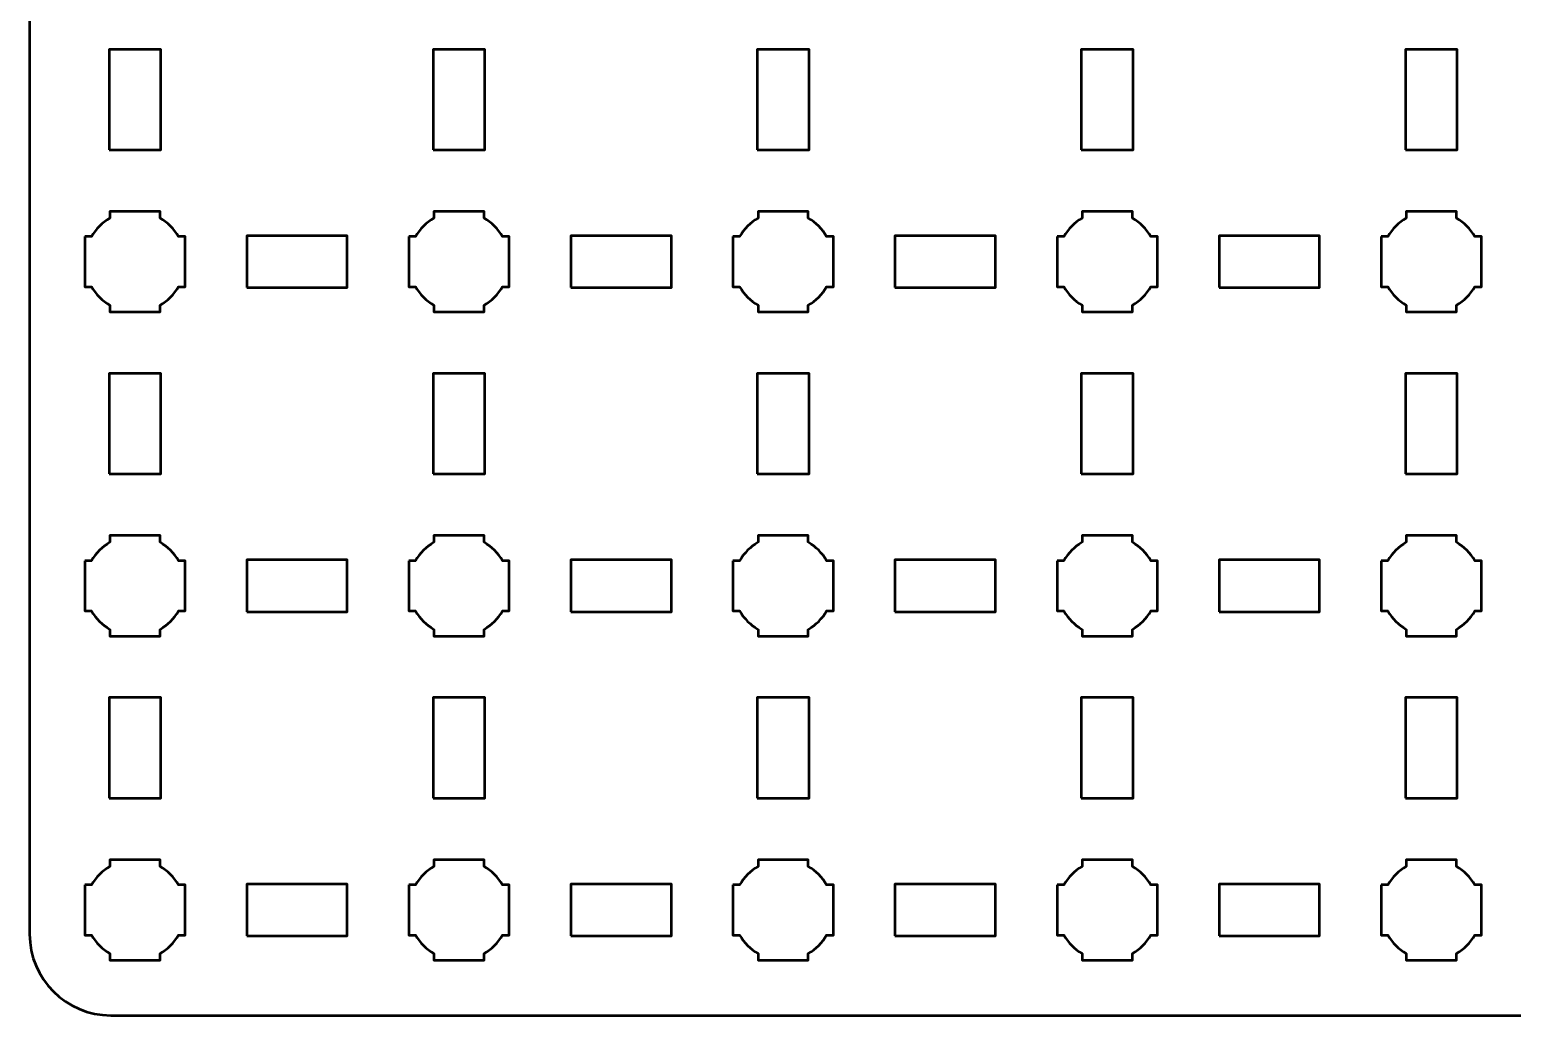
# Model space of a CAD drawing. Header units: centimetres. Extents: x -30.1 to 9.2, y -39.5 to 9.8.
# Drawn here: x -30.15 to -21, y -39.5 to -33.42 of the extents above; entities that cross this region are included whole.
import ezdxf

# ---------------------------------------------------------------- set-up
doc = ezdxf.new("R2010")
doc.units = ezdxf.units.CM
doc.header["$MEASUREMENT"] = 0
doc.layers.add('Layer 1', color=7, linetype='Continuous')

msp = doc.modelspace()

# ---------------------------------------------------------------- linework, layer by layer
at = {"layer": 'Layer 1', "color": 250, "lineweight": 53}
for points in [[(-29.66, -34.16), (-29.34, -34.16), (-29.34, -33.54), (-29.66, -33.54), (-29.66, -34.16)], [(-27.66, -34.16), (-27.34, -34.16), (-27.34, -33.54), (-27.66, -33.54), (-27.66, -34.16)], [(-25.66, -34.16), (-25.34, -34.16), (-25.34, -33.54), (-25.66, -33.54), (-25.66, -34.16)], [(-23.66, -34.16), (-23.34, -34.16), (-23.34, -33.54), (-23.66, -33.54), (-23.66, -34.16)], [(-21.66, -34.16), (-21.34, -34.16), (-21.34, -33.54), (-21.66, -33.54), (-21.66, -34.16)], [(-28.81, -35.01), (-28.19, -35.01), (-28.19, -34.69), (-28.81, -34.69), (-28.81, -35.01)], [(-26.81, -35.01), (-26.19, -35.01), (-26.19, -34.69), (-26.81, -34.69), (-26.81, -35.01)], [(-24.81, -35.01), (-24.19, -35.01), (-24.19, -34.69), (-24.81, -34.69), (-24.81, -35.01)], [(-22.81, -35.01), (-22.19, -35.01), (-22.19, -34.69), (-22.81, -34.69), (-22.81, -35.01)], [(-29.66, -36.16), (-29.34, -36.16), (-29.34, -35.54), (-29.66, -35.54), (-29.66, -36.16)], [(-27.66, -36.16), (-27.34, -36.16), (-27.34, -35.54), (-27.66, -35.54), (-27.66, -36.16)], [(-25.66, -36.16), (-25.34, -36.16), (-25.34, -35.54), (-25.66, -35.54), (-25.66, -36.16)], [(-23.66, -36.16), (-23.34, -36.16), (-23.34, -35.54), (-23.66, -35.54), (-23.66, -36.16)], [(-21.66, -36.16), (-21.34, -36.16), (-21.34, -35.54), (-21.66, -35.54), (-21.66, -36.16)], [(-28.81, -37.01), (-28.19, -37.01), (-28.19, -36.69), (-28.81, -36.69), (-28.81, -37.01)], [(-26.81, -37.01), (-26.19, -37.01), (-26.19, -36.69), (-26.81, -36.69), (-26.81, -37.01)], [(-24.81, -37.01), (-24.19, -37.01), (-24.19, -36.69), (-24.81, -36.69), (-24.81, -37.01)], [(-22.81, -37.01), (-22.19, -37.01), (-22.19, -36.69), (-22.81, -36.69), (-22.81, -37.01)], [(-29.66, -38.16), (-29.34, -38.16), (-29.34, -37.54), (-29.66, -37.54), (-29.66, -38.16)], [(-27.66, -38.16), (-27.34, -38.16), (-27.34, -37.54), (-27.66, -37.54), (-27.66, -38.16)], [(-25.66, -38.16), (-25.34, -38.16), (-25.34, -37.54), (-25.66, -37.54), (-25.66, -38.16)], [(-23.66, -38.16), (-23.34, -38.16), (-23.34, -37.54), (-23.66, -37.54), (-23.66, -38.16)], [(-21.66, -38.16), (-21.34, -38.16), (-21.34, -37.54), (-21.66, -37.54), (-21.66, -38.16)], [(-28.81, -39.01), (-28.19, -39.01), (-28.19, -38.69), (-28.81, -38.69), (-28.81, -39.01)], [(-26.81, -39.01), (-26.19, -39.01), (-26.19, -38.69), (-26.81, -38.69), (-26.81, -39.01)], [(-24.81, -39.01), (-24.19, -39.01), (-24.19, -38.69), (-24.81, -38.69), (-24.81, -39.01)], [(-22.81, -39.01), (-22.19, -39.01), (-22.19, -38.69), (-22.81, -38.69), (-22.81, -39.01)]]:
    msp.add_lwpolyline(points, close=True, dxfattribs=at)
msp.add_open_spline([(-30.15, -39), (-30.15, -39), (-30.15, 9.3), (-30.15, 9.3), (-30.15, 9.3), (-30.15, 9.57609), (-29.92609, 9.8), (-29.65, 9.8), (-29.65, 9.8), (-29.65, 9.8), (8.65, 9.8), (8.65, 9.8), (8.65, 9.8), (8.92609, 9.8), (9.15, 9.57609), (9.15, 9.3), (9.15, 9.3), (9.15, 9.3), (9.15, -39), (9.15, -39), (9.15, -39), (9.15, -39.27609), (8.92609, -39.5), (8.65, -39.5), (8.65, -39.5), (8.65, -39.5), (-29.65, -39.5), (-29.65, -39.5), (-29.65, -39.5), (-29.92609, -39.5), (-30.15, -39.27609), (-30.15, -39)], degree=3, knots=[0, 0, 0, 0, 0.125, 0.125, 0.125, 0.125, 0.25, 0.25, 0.25, 0.25, 0.375, 0.375, 0.375, 0.375, 0.5, 0.5, 0.5, 0.5, 0.625, 0.625, 0.625, 0.625, 0.75, 0.75, 0.75, 0.75, 0.875, 0.875, 0.875, 0.875, 1, 1, 1, 1], dxfattribs=at)
at = {"layer": 'Layer 1', "lineweight": 53}
for points in [[(-29.81, -34.695), (-29.81, -34.695), (-29.76851, -34.695), (-29.76851, -34.695), (-29.76851, -34.695), (-29.74128, -34.64795), (-29.70205, -34.60872), (-29.655, -34.58149), (-29.655, -34.58149), (-29.655, -34.58149), (-29.655, -34.54), (-29.655, -34.54), (-29.655, -34.54), (-29.655, -34.54), (-29.5, -34.54), (-29.5, -34.54), (-29.5, -34.54), (-29.5, -34.54), (-29.345, -34.54), (-29.345, -34.54), (-29.345, -34.54), (-29.345, -34.54), (-29.345, -34.58149), (-29.345, -34.58149), (-29.345, -34.58149), (-29.29795, -34.60872), (-29.25872, -34.64795), (-29.23149, -34.695), (-29.23149, -34.695), (-29.23149, -34.695), (-29.19, -34.695), (-29.19, -34.695), (-29.19, -34.695), (-29.19, -34.695), (-29.19, -34.85), (-29.19, -34.85), (-29.19, -34.85), (-29.19, -34.85), (-29.19, -35.005), (-29.19, -35.005), (-29.19, -35.005), (-29.19, -35.005), (-29.23149, -35.005), (-29.23149, -35.005), (-29.23149, -35.005), (-29.25872, -35.05205), (-29.29795, -35.09128), (-29.345, -35.11851), (-29.345, -35.11851), (-29.345, -35.11851), (-29.345, -35.16), (-29.345, -35.16), (-29.345, -35.16), (-29.345, -35.16), (-29.5, -35.16), (-29.5, -35.16), (-29.5, -35.16), (-29.5, -35.16), (-29.655, -35.16), (-29.655, -35.16), (-29.655, -35.16), (-29.655, -35.16), (-29.655, -35.11851), (-29.655, -35.11851), (-29.655, -35.11851), (-29.70205, -35.09128), (-29.74128, -35.05205), (-29.76851, -35.005), (-29.76851, -35.005), (-29.76851, -35.005), (-29.81, -35.005), (-29.81, -35.005), (-29.81, -35.005), (-29.81, -35.005), (-29.81, -34.85), (-29.81, -34.85), (-29.81, -34.85), (-29.81, -34.85), (-29.81, -34.695), (-29.81, -34.695)], [(-27.81, -34.695), (-27.81, -34.695), (-27.76851, -34.695), (-27.76851, -34.695), (-27.76851, -34.695), (-27.74128, -34.64795), (-27.70205, -34.60872), (-27.655, -34.58149), (-27.655, -34.58149), (-27.655, -34.58149), (-27.655, -34.54), (-27.655, -34.54), (-27.655, -34.54), (-27.655, -34.54), (-27.5, -34.54), (-27.5, -34.54), (-27.5, -34.54), (-27.5, -34.54), (-27.345, -34.54), (-27.345, -34.54), (-27.345, -34.54), (-27.345, -34.54), (-27.345, -34.58149), (-27.345, -34.58149), (-27.345, -34.58149), (-27.29795, -34.60872), (-27.25872, -34.64795), (-27.23149, -34.695), (-27.23149, -34.695), (-27.23149, -34.695), (-27.19, -34.695), (-27.19, -34.695), (-27.19, -34.695), (-27.19, -34.695), (-27.19, -34.85), (-27.19, -34.85), (-27.19, -34.85), (-27.19, -34.85), (-27.19, -35.005), (-27.19, -35.005), (-27.19, -35.005), (-27.19, -35.005), (-27.23149, -35.005), (-27.23149, -35.005), (-27.23149, -35.005), (-27.25872, -35.05205), (-27.29795, -35.09128), (-27.345, -35.11851), (-27.345, -35.11851), (-27.345, -35.11851), (-27.345, -35.16), (-27.345, -35.16), (-27.345, -35.16), (-27.345, -35.16), (-27.5, -35.16), (-27.5, -35.16), (-27.5, -35.16), (-27.5, -35.16), (-27.655, -35.16), (-27.655, -35.16), (-27.655, -35.16), (-27.655, -35.16), (-27.655, -35.11851), (-27.655, -35.11851), (-27.655, -35.11851), (-27.70205, -35.09128), (-27.74128, -35.05205), (-27.76851, -35.005), (-27.76851, -35.005), (-27.76851, -35.005), (-27.81, -35.005), (-27.81, -35.005), (-27.81, -35.005), (-27.81, -35.005), (-27.81, -34.85), (-27.81, -34.85), (-27.81, -34.85), (-27.81, -34.85), (-27.81, -34.695), (-27.81, -34.695)], [(-25.81, -34.695), (-25.81, -34.695), (-25.76851, -34.695), (-25.76851, -34.695), (-25.76851, -34.695), (-25.74128, -34.64795), (-25.70205, -34.60872), (-25.655, -34.58149), (-25.655, -34.58149), (-25.655, -34.58149), (-25.655, -34.54), (-25.655, -34.54), (-25.655, -34.54), (-25.655, -34.54), (-25.5, -34.54), (-25.5, -34.54), (-25.5, -34.54), (-25.5, -34.54), (-25.345, -34.54), (-25.345, -34.54), (-25.345, -34.54), (-25.345, -34.54), (-25.345, -34.58149), (-25.345, -34.58149), (-25.345, -34.58149), (-25.29795, -34.60872), (-25.25872, -34.64795), (-25.23149, -34.695), (-25.23149, -34.695), (-25.23149, -34.695), (-25.19, -34.695), (-25.19, -34.695), (-25.19, -34.695), (-25.19, -34.695), (-25.19, -34.85), (-25.19, -34.85), (-25.19, -34.85), (-25.19, -34.85), (-25.19, -35.005), (-25.19, -35.005), (-25.19, -35.005), (-25.19, -35.005), (-25.23149, -35.005), (-25.23149, -35.005), (-25.23149, -35.005), (-25.25872, -35.05205), (-25.29795, -35.09128), (-25.345, -35.11851), (-25.345, -35.11851), (-25.345, -35.11851), (-25.345, -35.16), (-25.345, -35.16), (-25.345, -35.16), (-25.345, -35.16), (-25.5, -35.16), (-25.5, -35.16), (-25.5, -35.16), (-25.5, -35.16), (-25.655, -35.16), (-25.655, -35.16), (-25.655, -35.16), (-25.655, -35.16), (-25.655, -35.11851), (-25.655, -35.11851), (-25.655, -35.11851), (-25.70205, -35.09128), (-25.74128, -35.05205), (-25.76851, -35.005), (-25.76851, -35.005), (-25.76851, -35.005), (-25.81, -35.005), (-25.81, -35.005), (-25.81, -35.005), (-25.81, -35.005), (-25.81, -34.85), (-25.81, -34.85), (-25.81, -34.85), (-25.81, -34.85), (-25.81, -34.695), (-25.81, -34.695)], [(-23.81, -34.695), (-23.81, -34.695), (-23.76851, -34.695), (-23.76851, -34.695), (-23.76851, -34.695), (-23.74128, -34.64795), (-23.70205, -34.60872), (-23.655, -34.58149), (-23.655, -34.58149), (-23.655, -34.58149), (-23.655, -34.54), (-23.655, -34.54), (-23.655, -34.54), (-23.655, -34.54), (-23.5, -34.54), (-23.5, -34.54), (-23.5, -34.54), (-23.5, -34.54), (-23.345, -34.54), (-23.345, -34.54), (-23.345, -34.54), (-23.345, -34.54), (-23.345, -34.58149), (-23.345, -34.58149), (-23.345, -34.58149), (-23.29795, -34.60872), (-23.25872, -34.64795), (-23.23149, -34.695), (-23.23149, -34.695), (-23.23149, -34.695), (-23.19, -34.695), (-23.19, -34.695), (-23.19, -34.695), (-23.19, -34.695), (-23.19, -34.85), (-23.19, -34.85), (-23.19, -34.85), (-23.19, -34.85), (-23.19, -35.005), (-23.19, -35.005), (-23.19, -35.005), (-23.19, -35.005), (-23.23149, -35.005), (-23.23149, -35.005), (-23.23149, -35.005), (-23.25872, -35.05205), (-23.29795, -35.09128), (-23.345, -35.11851), (-23.345, -35.11851), (-23.345, -35.11851), (-23.345, -35.16), (-23.345, -35.16), (-23.345, -35.16), (-23.345, -35.16), (-23.5, -35.16), (-23.5, -35.16), (-23.5, -35.16), (-23.5, -35.16), (-23.655, -35.16), (-23.655, -35.16), (-23.655, -35.16), (-23.655, -35.16), (-23.655, -35.11851), (-23.655, -35.11851), (-23.655, -35.11851), (-23.70205, -35.09128), (-23.74128, -35.05205), (-23.76851, -35.005), (-23.76851, -35.005), (-23.76851, -35.005), (-23.81, -35.005), (-23.81, -35.005), (-23.81, -35.005), (-23.81, -35.005), (-23.81, -34.85), (-23.81, -34.85), (-23.81, -34.85), (-23.81, -34.85), (-23.81, -34.695), (-23.81, -34.695)], [(-21.81, -34.695), (-21.81, -34.695), (-21.76851, -34.695), (-21.76851, -34.695), (-21.76851, -34.695), (-21.74128, -34.64795), (-21.70205, -34.60872), (-21.655, -34.58149), (-21.655, -34.58149), (-21.655, -34.58149), (-21.655, -34.54), (-21.655, -34.54), (-21.655, -34.54), (-21.655, -34.54), (-21.5, -34.54), (-21.5, -34.54), (-21.5, -34.54), (-21.5, -34.54), (-21.345, -34.54), (-21.345, -34.54), (-21.345, -34.54), (-21.345, -34.54), (-21.345, -34.58149), (-21.345, -34.58149), (-21.345, -34.58149), (-21.29795, -34.60872), (-21.25872, -34.64795), (-21.23149, -34.695), (-21.23149, -34.695), (-21.23149, -34.695), (-21.19, -34.695), (-21.19, -34.695), (-21.19, -34.695), (-21.19, -34.695), (-21.19, -34.85), (-21.19, -34.85), (-21.19, -34.85), (-21.19, -34.85), (-21.19, -35.005), (-21.19, -35.005), (-21.19, -35.005), (-21.19, -35.005), (-21.23149, -35.005), (-21.23149, -35.005), (-21.23149, -35.005), (-21.25872, -35.05205), (-21.29795, -35.09128), (-21.345, -35.11851), (-21.345, -35.11851), (-21.345, -35.11851), (-21.345, -35.16), (-21.345, -35.16), (-21.345, -35.16), (-21.345, -35.16), (-21.5, -35.16), (-21.5, -35.16), (-21.5, -35.16), (-21.5, -35.16), (-21.655, -35.16), (-21.655, -35.16), (-21.655, -35.16), (-21.655, -35.16), (-21.655, -35.11851), (-21.655, -35.11851), (-21.655, -35.11851), (-21.70205, -35.09128), (-21.74128, -35.05205), (-21.76851, -35.005), (-21.76851, -35.005), (-21.76851, -35.005), (-21.81, -35.005), (-21.81, -35.005), (-21.81, -35.005), (-21.81, -35.005), (-21.81, -34.85), (-21.81, -34.85), (-21.81, -34.85), (-21.81, -34.85), (-21.81, -34.695), (-21.81, -34.695)], [(-29.81, -36.695), (-29.81, -36.695), (-29.76851, -36.695), (-29.76851, -36.695), (-29.76851, -36.695), (-29.74128, -36.64795), (-29.70205, -36.60872), (-29.655, -36.58149), (-29.655, -36.58149), (-29.655, -36.58149), (-29.655, -36.54), (-29.655, -36.54), (-29.655, -36.54), (-29.655, -36.54), (-29.5, -36.54), (-29.5, -36.54), (-29.5, -36.54), (-29.5, -36.54), (-29.345, -36.54), (-29.345, -36.54), (-29.345, -36.54), (-29.345, -36.54), (-29.345, -36.58149), (-29.345, -36.58149), (-29.345, -36.58149), (-29.29795, -36.60872), (-29.25872, -36.64795), (-29.23149, -36.695), (-29.23149, -36.695), (-29.23149, -36.695), (-29.19, -36.695), (-29.19, -36.695), (-29.19, -36.695), (-29.19, -36.695), (-29.19, -36.85), (-29.19, -36.85), (-29.19, -36.85), (-29.19, -36.85), (-29.19, -37.005), (-29.19, -37.005), (-29.19, -37.005), (-29.19, -37.005), (-29.23149, -37.005), (-29.23149, -37.005), (-29.23149, -37.005), (-29.25872, -37.05205), (-29.29795, -37.09128), (-29.345, -37.11851), (-29.345, -37.11851), (-29.345, -37.11851), (-29.345, -37.16), (-29.345, -37.16), (-29.345, -37.16), (-29.345, -37.16), (-29.5, -37.16), (-29.5, -37.16), (-29.5, -37.16), (-29.5, -37.16), (-29.655, -37.16), (-29.655, -37.16), (-29.655, -37.16), (-29.655, -37.16), (-29.655, -37.11851), (-29.655, -37.11851), (-29.655, -37.11851), (-29.70205, -37.09128), (-29.74128, -37.05205), (-29.76851, -37.005), (-29.76851, -37.005), (-29.76851, -37.005), (-29.81, -37.005), (-29.81, -37.005), (-29.81, -37.005), (-29.81, -37.005), (-29.81, -36.85), (-29.81, -36.85), (-29.81, -36.85), (-29.81, -36.85), (-29.81, -36.695), (-29.81, -36.695)], [(-27.81, -36.695), (-27.81, -36.695), (-27.76851, -36.695), (-27.76851, -36.695), (-27.76851, -36.695), (-27.74128, -36.64795), (-27.70205, -36.60872), (-27.655, -36.58149), (-27.655, -36.58149), (-27.655, -36.58149), (-27.655, -36.54), (-27.655, -36.54), (-27.655, -36.54), (-27.655, -36.54), (-27.5, -36.54), (-27.5, -36.54), (-27.5, -36.54), (-27.5, -36.54), (-27.345, -36.54), (-27.345, -36.54), (-27.345, -36.54), (-27.345, -36.54), (-27.345, -36.58149), (-27.345, -36.58149), (-27.345, -36.58149), (-27.29795, -36.60872), (-27.25872, -36.64795), (-27.23149, -36.695), (-27.23149, -36.695), (-27.23149, -36.695), (-27.19, -36.695), (-27.19, -36.695), (-27.19, -36.695), (-27.19, -36.695), (-27.19, -36.85), (-27.19, -36.85), (-27.19, -36.85), (-27.19, -36.85), (-27.19, -37.005), (-27.19, -37.005), (-27.19, -37.005), (-27.19, -37.005), (-27.23149, -37.005), (-27.23149, -37.005), (-27.23149, -37.005), (-27.25872, -37.05205), (-27.29795, -37.09128), (-27.345, -37.11851), (-27.345, -37.11851), (-27.345, -37.11851), (-27.345, -37.16), (-27.345, -37.16), (-27.345, -37.16), (-27.345, -37.16), (-27.5, -37.16), (-27.5, -37.16), (-27.5, -37.16), (-27.5, -37.16), (-27.655, -37.16), (-27.655, -37.16), (-27.655, -37.16), (-27.655, -37.16), (-27.655, -37.11851), (-27.655, -37.11851), (-27.655, -37.11851), (-27.70205, -37.09128), (-27.74128, -37.05205), (-27.76851, -37.005), (-27.76851, -37.005), (-27.76851, -37.005), (-27.81, -37.005), (-27.81, -37.005), (-27.81, -37.005), (-27.81, -37.005), (-27.81, -36.85), (-27.81, -36.85), (-27.81, -36.85), (-27.81, -36.85), (-27.81, -36.695), (-27.81, -36.695)], [(-25.81, -36.695), (-25.81, -36.695), (-25.76851, -36.695), (-25.76851, -36.695), (-25.76851, -36.695), (-25.74128, -36.64795), (-25.70205, -36.60872), (-25.655, -36.58149), (-25.655, -36.58149), (-25.655, -36.58149), (-25.655, -36.54), (-25.655, -36.54), (-25.655, -36.54), (-25.655, -36.54), (-25.5, -36.54), (-25.5, -36.54), (-25.5, -36.54), (-25.5, -36.54), (-25.345, -36.54), (-25.345, -36.54), (-25.345, -36.54), (-25.345, -36.54), (-25.345, -36.58149), (-25.345, -36.58149), (-25.345, -36.58149), (-25.29795, -36.60872), (-25.25872, -36.64795), (-25.23149, -36.695), (-25.23149, -36.695), (-25.23149, -36.695), (-25.19, -36.695), (-25.19, -36.695), (-25.19, -36.695), (-25.19, -36.695), (-25.19, -36.85), (-25.19, -36.85), (-25.19, -36.85), (-25.19, -36.85), (-25.19, -37.005), (-25.19, -37.005), (-25.19, -37.005), (-25.19, -37.005), (-25.23149, -37.005), (-25.23149, -37.005), (-25.23149, -37.005), (-25.25872, -37.05205), (-25.29795, -37.09128), (-25.345, -37.11851), (-25.345, -37.11851), (-25.345, -37.11851), (-25.345, -37.16), (-25.345, -37.16), (-25.345, -37.16), (-25.345, -37.16), (-25.5, -37.16), (-25.5, -37.16), (-25.5, -37.16), (-25.5, -37.16), (-25.655, -37.16), (-25.655, -37.16), (-25.655, -37.16), (-25.655, -37.16), (-25.655, -37.11851), (-25.655, -37.11851), (-25.655, -37.11851), (-25.70205, -37.09128), (-25.74128, -37.05205), (-25.76851, -37.005), (-25.76851, -37.005), (-25.76851, -37.005), (-25.81, -37.005), (-25.81, -37.005), (-25.81, -37.005), (-25.81, -37.005), (-25.81, -36.85), (-25.81, -36.85), (-25.81, -36.85), (-25.81, -36.85), (-25.81, -36.695), (-25.81, -36.695)], [(-23.81, -36.695), (-23.81, -36.695), (-23.76851, -36.695), (-23.76851, -36.695), (-23.76851, -36.695), (-23.74128, -36.64795), (-23.70205, -36.60872), (-23.655, -36.58149), (-23.655, -36.58149), (-23.655, -36.58149), (-23.655, -36.54), (-23.655, -36.54), (-23.655, -36.54), (-23.655, -36.54), (-23.5, -36.54), (-23.5, -36.54), (-23.5, -36.54), (-23.5, -36.54), (-23.345, -36.54), (-23.345, -36.54), (-23.345, -36.54), (-23.345, -36.54), (-23.345, -36.58149), (-23.345, -36.58149), (-23.345, -36.58149), (-23.29795, -36.60872), (-23.25872, -36.64795), (-23.23149, -36.695), (-23.23149, -36.695), (-23.23149, -36.695), (-23.19, -36.695), (-23.19, -36.695), (-23.19, -36.695), (-23.19, -36.695), (-23.19, -36.85), (-23.19, -36.85), (-23.19, -36.85), (-23.19, -36.85), (-23.19, -37.005), (-23.19, -37.005), (-23.19, -37.005), (-23.19, -37.005), (-23.23149, -37.005), (-23.23149, -37.005), (-23.23149, -37.005), (-23.25872, -37.05205), (-23.29795, -37.09128), (-23.345, -37.11851), (-23.345, -37.11851), (-23.345, -37.11851), (-23.345, -37.16), (-23.345, -37.16), (-23.345, -37.16), (-23.345, -37.16), (-23.5, -37.16), (-23.5, -37.16), (-23.5, -37.16), (-23.5, -37.16), (-23.655, -37.16), (-23.655, -37.16), (-23.655, -37.16), (-23.655, -37.16), (-23.655, -37.11851), (-23.655, -37.11851), (-23.655, -37.11851), (-23.70205, -37.09128), (-23.74128, -37.05205), (-23.76851, -37.005), (-23.76851, -37.005), (-23.76851, -37.005), (-23.81, -37.005), (-23.81, -37.005), (-23.81, -37.005), (-23.81, -37.005), (-23.81, -36.85), (-23.81, -36.85), (-23.81, -36.85), (-23.81, -36.85), (-23.81, -36.695), (-23.81, -36.695)], [(-21.81, -36.695), (-21.81, -36.695), (-21.76851, -36.695), (-21.76851, -36.695), (-21.76851, -36.695), (-21.74128, -36.64795), (-21.70205, -36.60872), (-21.655, -36.58149), (-21.655, -36.58149), (-21.655, -36.58149), (-21.655, -36.54), (-21.655, -36.54), (-21.655, -36.54), (-21.655, -36.54), (-21.5, -36.54), (-21.5, -36.54), (-21.5, -36.54), (-21.5, -36.54), (-21.345, -36.54), (-21.345, -36.54), (-21.345, -36.54), (-21.345, -36.54), (-21.345, -36.58149), (-21.345, -36.58149), (-21.345, -36.58149), (-21.29795, -36.60872), (-21.25872, -36.64795), (-21.23149, -36.695), (-21.23149, -36.695), (-21.23149, -36.695), (-21.19, -36.695), (-21.19, -36.695), (-21.19, -36.695), (-21.19, -36.695), (-21.19, -36.85), (-21.19, -36.85), (-21.19, -36.85), (-21.19, -36.85), (-21.19, -37.005), (-21.19, -37.005), (-21.19, -37.005), (-21.19, -37.005), (-21.23149, -37.005), (-21.23149, -37.005), (-21.23149, -37.005), (-21.25872, -37.05205), (-21.29795, -37.09128), (-21.345, -37.11851), (-21.345, -37.11851), (-21.345, -37.11851), (-21.345, -37.16), (-21.345, -37.16), (-21.345, -37.16), (-21.345, -37.16), (-21.5, -37.16), (-21.5, -37.16), (-21.5, -37.16), (-21.5, -37.16), (-21.655, -37.16), (-21.655, -37.16), (-21.655, -37.16), (-21.655, -37.16), (-21.655, -37.11851), (-21.655, -37.11851), (-21.655, -37.11851), (-21.70205, -37.09128), (-21.74128, -37.05205), (-21.76851, -37.005), (-21.76851, -37.005), (-21.76851, -37.005), (-21.81, -37.005), (-21.81, -37.005), (-21.81, -37.005), (-21.81, -37.005), (-21.81, -36.85), (-21.81, -36.85), (-21.81, -36.85), (-21.81, -36.85), (-21.81, -36.695), (-21.81, -36.695)], [(-29.81, -38.695), (-29.81, -38.695), (-29.76851, -38.695), (-29.76851, -38.695), (-29.76851, -38.695), (-29.74128, -38.64795), (-29.70205, -38.60872), (-29.655, -38.58149), (-29.655, -38.58149), (-29.655, -38.58149), (-29.655, -38.54), (-29.655, -38.54), (-29.655, -38.54), (-29.655, -38.54), (-29.5, -38.54), (-29.5, -38.54), (-29.5, -38.54), (-29.5, -38.54), (-29.345, -38.54), (-29.345, -38.54), (-29.345, -38.54), (-29.345, -38.54), (-29.345, -38.58149), (-29.345, -38.58149), (-29.345, -38.58149), (-29.29795, -38.60872), (-29.25872, -38.64795), (-29.23149, -38.695), (-29.23149, -38.695), (-29.23149, -38.695), (-29.19, -38.695), (-29.19, -38.695), (-29.19, -38.695), (-29.19, -38.695), (-29.19, -38.85), (-29.19, -38.85), (-29.19, -38.85), (-29.19, -38.85), (-29.19, -39.005), (-29.19, -39.005), (-29.19, -39.005), (-29.19, -39.005), (-29.23149, -39.005), (-29.23149, -39.005), (-29.23149, -39.005), (-29.25872, -39.05205), (-29.29795, -39.09128), (-29.345, -39.11851), (-29.345, -39.11851), (-29.345, -39.11851), (-29.345, -39.16), (-29.345, -39.16), (-29.345, -39.16), (-29.345, -39.16), (-29.5, -39.16), (-29.5, -39.16), (-29.5, -39.16), (-29.5, -39.16), (-29.655, -39.16), (-29.655, -39.16), (-29.655, -39.16), (-29.655, -39.16), (-29.655, -39.11851), (-29.655, -39.11851), (-29.655, -39.11851), (-29.70205, -39.09128), (-29.74128, -39.05205), (-29.76851, -39.005), (-29.76851, -39.005), (-29.76851, -39.005), (-29.81, -39.005), (-29.81, -39.005), (-29.81, -39.005), (-29.81, -39.005), (-29.81, -38.85), (-29.81, -38.85), (-29.81, -38.85), (-29.81, -38.85), (-29.81, -38.695), (-29.81, -38.695)], [(-27.81, -38.695), (-27.81, -38.695), (-27.76851, -38.695), (-27.76851, -38.695), (-27.76851, -38.695), (-27.74128, -38.64795), (-27.70205, -38.60872), (-27.655, -38.58149), (-27.655, -38.58149), (-27.655, -38.58149), (-27.655, -38.54), (-27.655, -38.54), (-27.655, -38.54), (-27.655, -38.54), (-27.5, -38.54), (-27.5, -38.54), (-27.5, -38.54), (-27.5, -38.54), (-27.345, -38.54), (-27.345, -38.54), (-27.345, -38.54), (-27.345, -38.54), (-27.345, -38.58149), (-27.345, -38.58149), (-27.345, -38.58149), (-27.29795, -38.60872), (-27.25872, -38.64795), (-27.23149, -38.695), (-27.23149, -38.695), (-27.23149, -38.695), (-27.19, -38.695), (-27.19, -38.695), (-27.19, -38.695), (-27.19, -38.695), (-27.19, -38.85), (-27.19, -38.85), (-27.19, -38.85), (-27.19, -38.85), (-27.19, -39.005), (-27.19, -39.005), (-27.19, -39.005), (-27.19, -39.005), (-27.23149, -39.005), (-27.23149, -39.005), (-27.23149, -39.005), (-27.25872, -39.05205), (-27.29795, -39.09128), (-27.345, -39.11851), (-27.345, -39.11851), (-27.345, -39.11851), (-27.345, -39.16), (-27.345, -39.16), (-27.345, -39.16), (-27.345, -39.16), (-27.5, -39.16), (-27.5, -39.16), (-27.5, -39.16), (-27.5, -39.16), (-27.655, -39.16), (-27.655, -39.16), (-27.655, -39.16), (-27.655, -39.16), (-27.655, -39.11851), (-27.655, -39.11851), (-27.655, -39.11851), (-27.70205, -39.09128), (-27.74128, -39.05205), (-27.76851, -39.005), (-27.76851, -39.005), (-27.76851, -39.005), (-27.81, -39.005), (-27.81, -39.005), (-27.81, -39.005), (-27.81, -39.005), (-27.81, -38.85), (-27.81, -38.85), (-27.81, -38.85), (-27.81, -38.85), (-27.81, -38.695), (-27.81, -38.695)], [(-25.81, -38.695), (-25.81, -38.695), (-25.76851, -38.695), (-25.76851, -38.695), (-25.76851, -38.695), (-25.74128, -38.64795), (-25.70205, -38.60872), (-25.655, -38.58149), (-25.655, -38.58149), (-25.655, -38.58149), (-25.655, -38.54), (-25.655, -38.54), (-25.655, -38.54), (-25.655, -38.54), (-25.5, -38.54), (-25.5, -38.54), (-25.5, -38.54), (-25.5, -38.54), (-25.345, -38.54), (-25.345, -38.54), (-25.345, -38.54), (-25.345, -38.54), (-25.345, -38.58149), (-25.345, -38.58149), (-25.345, -38.58149), (-25.29795, -38.60872), (-25.25872, -38.64795), (-25.23149, -38.695), (-25.23149, -38.695), (-25.23149, -38.695), (-25.19, -38.695), (-25.19, -38.695), (-25.19, -38.695), (-25.19, -38.695), (-25.19, -38.85), (-25.19, -38.85), (-25.19, -38.85), (-25.19, -38.85), (-25.19, -39.005), (-25.19, -39.005), (-25.19, -39.005), (-25.19, -39.005), (-25.23149, -39.005), (-25.23149, -39.005), (-25.23149, -39.005), (-25.25872, -39.05205), (-25.29795, -39.09128), (-25.345, -39.11851), (-25.345, -39.11851), (-25.345, -39.11851), (-25.345, -39.16), (-25.345, -39.16), (-25.345, -39.16), (-25.345, -39.16), (-25.5, -39.16), (-25.5, -39.16), (-25.5, -39.16), (-25.5, -39.16), (-25.655, -39.16), (-25.655, -39.16), (-25.655, -39.16), (-25.655, -39.16), (-25.655, -39.11851), (-25.655, -39.11851), (-25.655, -39.11851), (-25.70205, -39.09128), (-25.74128, -39.05205), (-25.76851, -39.005), (-25.76851, -39.005), (-25.76851, -39.005), (-25.81, -39.005), (-25.81, -39.005), (-25.81, -39.005), (-25.81, -39.005), (-25.81, -38.85), (-25.81, -38.85), (-25.81, -38.85), (-25.81, -38.85), (-25.81, -38.695), (-25.81, -38.695)], [(-23.81, -38.695), (-23.81, -38.695), (-23.76851, -38.695), (-23.76851, -38.695), (-23.76851, -38.695), (-23.74128, -38.64795), (-23.70205, -38.60872), (-23.655, -38.58149), (-23.655, -38.58149), (-23.655, -38.58149), (-23.655, -38.54), (-23.655, -38.54), (-23.655, -38.54), (-23.655, -38.54), (-23.5, -38.54), (-23.5, -38.54), (-23.5, -38.54), (-23.5, -38.54), (-23.345, -38.54), (-23.345, -38.54), (-23.345, -38.54), (-23.345, -38.54), (-23.345, -38.58149), (-23.345, -38.58149), (-23.345, -38.58149), (-23.29795, -38.60872), (-23.25872, -38.64795), (-23.23149, -38.695), (-23.23149, -38.695), (-23.23149, -38.695), (-23.19, -38.695), (-23.19, -38.695), (-23.19, -38.695), (-23.19, -38.695), (-23.19, -38.85), (-23.19, -38.85), (-23.19, -38.85), (-23.19, -38.85), (-23.19, -39.005), (-23.19, -39.005), (-23.19, -39.005), (-23.19, -39.005), (-23.23149, -39.005), (-23.23149, -39.005), (-23.23149, -39.005), (-23.25872, -39.05205), (-23.29795, -39.09128), (-23.345, -39.11851), (-23.345, -39.11851), (-23.345, -39.11851), (-23.345, -39.16), (-23.345, -39.16), (-23.345, -39.16), (-23.345, -39.16), (-23.5, -39.16), (-23.5, -39.16), (-23.5, -39.16), (-23.5, -39.16), (-23.655, -39.16), (-23.655, -39.16), (-23.655, -39.16), (-23.655, -39.16), (-23.655, -39.11851), (-23.655, -39.11851), (-23.655, -39.11851), (-23.70205, -39.09128), (-23.74128, -39.05205), (-23.76851, -39.005), (-23.76851, -39.005), (-23.76851, -39.005), (-23.81, -39.005), (-23.81, -39.005), (-23.81, -39.005), (-23.81, -39.005), (-23.81, -38.85), (-23.81, -38.85), (-23.81, -38.85), (-23.81, -38.85), (-23.81, -38.695), (-23.81, -38.695)], [(-21.81, -38.695), (-21.81, -38.695), (-21.76851, -38.695), (-21.76851, -38.695), (-21.76851, -38.695), (-21.74128, -38.64795), (-21.70205, -38.60872), (-21.655, -38.58149), (-21.655, -38.58149), (-21.655, -38.58149), (-21.655, -38.54), (-21.655, -38.54), (-21.655, -38.54), (-21.655, -38.54), (-21.5, -38.54), (-21.5, -38.54), (-21.5, -38.54), (-21.5, -38.54), (-21.345, -38.54), (-21.345, -38.54), (-21.345, -38.54), (-21.345, -38.54), (-21.345, -38.58149), (-21.345, -38.58149), (-21.345, -38.58149), (-21.29795, -38.60872), (-21.25872, -38.64795), (-21.23149, -38.695), (-21.23149, -38.695), (-21.23149, -38.695), (-21.19, -38.695), (-21.19, -38.695), (-21.19, -38.695), (-21.19, -38.695), (-21.19, -38.85), (-21.19, -38.85), (-21.19, -38.85), (-21.19, -38.85), (-21.19, -39.005), (-21.19, -39.005), (-21.19, -39.005), (-21.19, -39.005), (-21.23149, -39.005), (-21.23149, -39.005), (-21.23149, -39.005), (-21.25872, -39.05205), (-21.29795, -39.09128), (-21.345, -39.11851), (-21.345, -39.11851), (-21.345, -39.11851), (-21.345, -39.16), (-21.345, -39.16), (-21.345, -39.16), (-21.345, -39.16), (-21.5, -39.16), (-21.5, -39.16), (-21.5, -39.16), (-21.5, -39.16), (-21.655, -39.16), (-21.655, -39.16), (-21.655, -39.16), (-21.655, -39.16), (-21.655, -39.11851), (-21.655, -39.11851), (-21.655, -39.11851), (-21.70205, -39.09128), (-21.74128, -39.05205), (-21.76851, -39.005), (-21.76851, -39.005), (-21.76851, -39.005), (-21.81, -39.005), (-21.81, -39.005), (-21.81, -39.005), (-21.81, -39.005), (-21.81, -38.85), (-21.81, -38.85), (-21.81, -38.85), (-21.81, -38.85), (-21.81, -38.695), (-21.81, -38.695)]]:
    msp.add_open_spline(points, degree=3, knots=[0, 0, 0, 0, 0.05, 0.05, 0.05, 0.05, 0.1, 0.1, 0.1, 0.1, 0.15, 0.15, 0.15, 0.15, 0.2, 0.2, 0.2, 0.2, 0.25, 0.25, 0.25, 0.25, 0.3, 0.3, 0.3, 0.3, 0.35, 0.35, 0.35, 0.35, 0.4, 0.4, 0.4, 0.4, 0.45, 0.45, 0.45, 0.45, 0.5, 0.5, 0.5, 0.5, 0.55, 0.55, 0.55, 0.55, 0.6, 0.6, 0.6, 0.6, 0.65, 0.65, 0.65, 0.65, 0.7, 0.7, 0.7, 0.7, 0.75, 0.75, 0.75, 0.75, 0.8, 0.8, 0.8, 0.8, 0.85, 0.85, 0.85, 0.85, 0.9, 0.9, 0.9, 0.9, 0.95, 0.95, 0.95, 0.95, 1, 1, 1, 1], dxfattribs=at)

doc.saveas('drawing.dxf')
